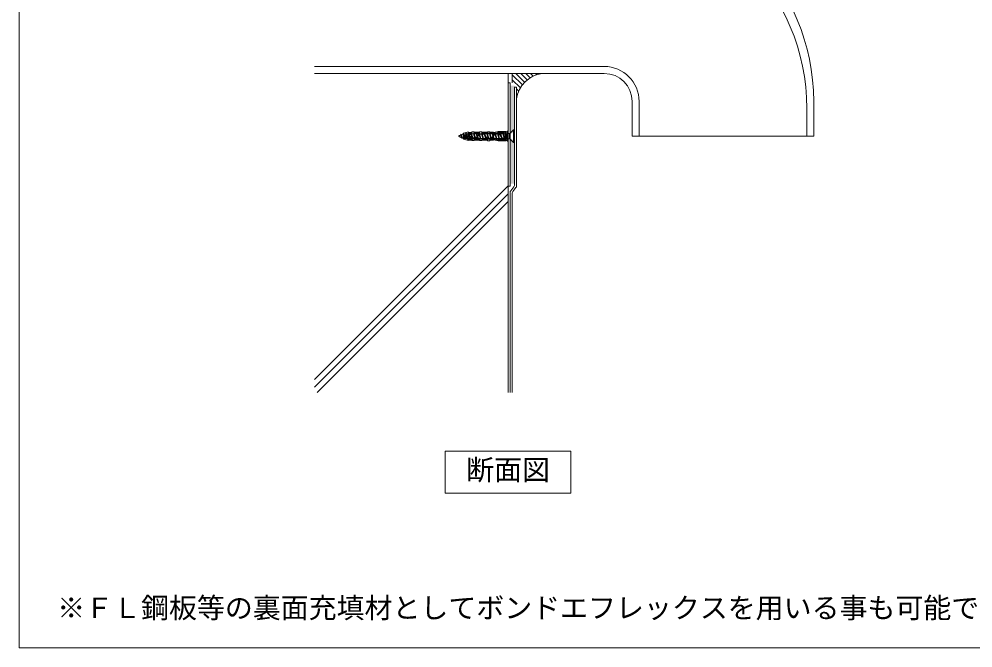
# Model space of a CAD drawing. Units: millimetres, scale not verified. Extents: x -675 to 675, y -471 to 460.
# Drawn here: x -675 to 8, y -440 to 10 of the extents above; entities that cross this region are included whole.
import ezdxf
from ezdxf.enums import TextEntityAlignment as Align

# ---------------------------------------------------------------- set-up
doc = ezdxf.new("R2010")
doc.units = ezdxf.units.MM
doc.header["$LTSCALE"] = 5
for name, color, linetype, lineweight in [('1-2_ハッチング', 4, 'Continuous', 9), ('1-4_リベットルーフ', 5, 'Continuous', 9), ('1-5_ＦＬ鋼板・ディスク', 8, 'Continuous', 18), ('1-6_アンカー類', 4, 'Continuous', 9), ('1-7_設備', 3, 'Continuous', 9), ('1-A_元図・躯体', 7, 'Continuous', 9), ('1-B_その他', 30, 'Continuous', 18), ('1-C_アンカー類2', 7, 'Continuous', 9), ('E-0', 7, 'Continuous', 9), ('F-0', 7, 'Continuous', 9)]:
    doc.layers.add(name, color=color, linetype=linetype, lineweight=lineweight)
doc.layers.add('E-1', color=7, linetype='Continuous')
doc.styles.add('ＭＳ ゴシック', font='')
doc.styles.get('ＭＳ ゴシック').set_extended_font_data('MS Gothic')

msp = doc.modelspace()

# ---------------------------------------------------------------- linework, layer by layer
at = {"layer": '1-2_ハッチング'}
for p, q in [((-322, -35.663), (-322, -28.915)), ((-322, -29.93), (-314.784, -37.145)), ((-322, -33.465), (-316.211, -39.254)), ((-319.479, -28.915), (-313.146, -35.248)), ((-315.944, -28.915), (-311.3, -33.558)), ((-312.408, -28.915), (-309.245, -32.078)), ((-308.873, -28.915), (-306.968, -30.82)), ((-305.337, -28.915), (-304.443, -29.809)), ((-301.802, -28.915), (-301.626, -29.09)), ((-320.5, -38.501), (-320.338, -38.663)), ((-319, -40.001), (-317.411, -41.59)), ((-319, -43.536), (-318.354, -44.182)), ((-319, -47.072), (-318.989, -47.082))]:
    msp.add_line(p, q, dxfattribs=at)
msp.add_arc((-297.738, -50.217), 21.482, 97.409, 171.804, dxfattribs=at)
at = {"layer": '1-4_リベットルーフ'}
for p, q in [((-320.5, -38.663), (-319, -38.663)), ((-320.5, -109.117), (-320.5, -38.663)), ((-319, -109.663), (-319, -38.663)), ((-323.5, -257.143), (-323.5, -113.784)), ((-320.851, -110.081), (-323.149, -112.82)), ((-322, -257.143), (-322, -114.33)), ((-319.351, -110.627), (-321.649, -113.366))]:
    msp.add_line(p, q, dxfattribs=at)
for centre, start, end in [((-322, -109.117), 320, 0), ((-322, -113.784), 140, 180), ((-320.5, -114.33), 140, 180), ((-320.5, -109.663), 320, 0)]:
    msp.add_arc(centre, 1.5, start, end, dxfattribs=at)
at = {"layer": '1-5_ＦＬ鋼板・ディスク'}
for points in [[(-323.5, -71.959), (-322.814, -71.959), (-323.5, -37.663)], [(-322.814, -71.959), (-322.814, -37.663), (-323.5, -37.663)], [(-322.814, -71.959), (-322.658, -71.943), (-322.814, -37.663)], [(-322.658, -71.943), (-322.658, -37.663), (-322.814, -37.663)], [(-322.658, -71.943), (-322.619, -71.94), (-322.658, -37.663)], [(-322.619, -71.94), (-322.619, -37.663), (-322.658, -37.663)], [(-322.619, -71.94), (-322.505, -71.905), (-322.619, -37.663)], [(-322.505, -71.905), (-322.505, -37.663), (-322.619, -37.663)], [(-322.505, -71.905), (-322.431, -71.883), (-322.505, -37.663)], [(-322.431, -71.883), (-322.431, -37.663), (-322.505, -37.663)], [(-322.431, -71.883), (-322.36, -71.845), (-322.431, -37.663)], [(-322.36, -71.845), (-322.36, -37.663), (-322.431, -37.663)], [(-322.36, -71.845), (-322.259, -71.79), (-322.36, -37.663)], [(-322.259, -71.79), (-322.259, -37.663), (-322.36, -37.663)], [(-322.259, -71.79), (-322.226, -71.764), (-322.259, -37.663)], [(-322.226, -71.764), (-322.226, -37.663), (-322.259, -37.663)], [(-322.226, -71.764), (-322.107, -71.666), (-322.226, -37.663)], [(-322.107, -71.666), (-322.107, -37.663), (-322.226, -37.663)], [(-322.107, -71.666), (-320.5, -70.059), (-322.107, -37.663)], [(-320.5, -70.059), (-320.5, -37.663), (-322.107, -37.663)], [(-323.5, -107.663), (-322.814, -107.663), (-323.5, -75.639)], [(-322.814, -107.663), (-322.814, -75.639), (-323.5, -75.639)], [(-322.814, -107.663), (-322.658, -107.663), (-322.814, -75.639)], [(-322.658, -107.663), (-322.658, -75.651), (-322.814, -75.639)], [(-322.658, -107.663), (-322.619, -107.663), (-322.658, -75.651)], [(-322.619, -107.663), (-322.619, -75.66), (-322.658, -75.651)], [(-322.619, -107.663), (-322.505, -107.663), (-322.619, -75.66)], [(-322.505, -107.663), (-322.505, -75.688), (-322.619, -75.66)], [(-322.505, -107.663), (-322.431, -107.663), (-322.505, -75.688)], [(-322.431, -107.663), (-322.431, -75.718), (-322.505, -75.688)], [(-322.431, -107.663), (-322.36, -107.663), (-322.431, -75.718)], [(-322.36, -107.663), (-322.36, -75.748), (-322.431, -75.718)], [(-322.36, -107.663), (-322.259, -107.663), (-322.36, -75.748)], [(-322.259, -107.663), (-322.259, -75.81), (-322.36, -75.748)], [(-322.259, -107.663), (-322.226, -107.663), (-322.259, -75.81)], [(-322.226, -107.663), (-322.226, -75.83), (-322.259, -75.81)], [(-322.226, -107.663), (-322.107, -107.663), (-322.226, -75.83)], [(-322.107, -107.663), (-322.107, -75.932), (-322.226, -75.83)], [(-322.107, -107.663), (-320.5, -107.663), (-322.107, -75.932)], [(-320.5, -107.663), (-320.5, -77.539), (-322.107, -75.932)]]:
    msp.add_solid(points, dxfattribs=at)
at = {"layer": '1-6_アンカー類'}
for p, q in [((-358.033, -75.444), (-358.616, -72.403)), ((-355.799, -75.383), (-356.972, -71.712)), ((-354.228, -76.128), (-355.12, -71.474)), ((-353.899, -75.397), (-355.12, -71.474)), ((-353.549, -72.201), (-354.894, -72.201)), ((-352.328, -76.128), (-353.22, -71.474)), ((-351.999, -75.397), (-353.22, -71.474)), ((-351.649, -72.201), (-352.994, -72.201)), ((-350.428, -76.128), (-351.32, -71.474)), ((-350.1, -75.397), (-351.32, -71.474)), ((-349.749, -72.201), (-351.094, -72.201)), ((-348.528, -76.128), (-349.42, -71.474)), ((-348.2, -75.397), (-349.42, -71.474)), ((-347.846, -72.201), (-349.194, -72.201)), ((-346.627, -76.132), (-347.519, -71.478)), ((-346.298, -75.401), (-347.519, -71.478)), ((-345.949, -72.201), (-347.294, -72.201)), ((-344.728, -76.128), (-345.62, -71.474)), ((-344.4, -75.397), (-345.62, -71.474)), ((-344.049, -72.201), (-345.394, -72.201)), ((-342.828, -76.128), (-343.72, -71.474)), ((-342.5, -75.397), (-343.72, -71.474)), ((-342.149, -72.201), (-343.494, -72.201)), ((-340.928, -76.128), (-341.82, -71.474)), ((-340.6, -75.397), (-341.82, -71.474)), ((-340.246, -72.201), (-341.594, -72.201)), ((-339.026, -76.128), (-339.917, -71.474)), ((-338.697, -75.397), (-339.917, -71.474)), ((-338.343, -72.201), (-339.691, -72.201)), ((-337.122, -76.128), (-338.014, -71.474)), ((-336.794, -75.397), (-338.014, -71.474)), ((-336.442, -72.201), (-337.788, -72.201)), ((-335.221, -76.132), (-336.113, -71.478)), ((-334.893, -75.401), (-336.113, -71.478)), ((-334.543, -72.201), (-335.888, -72.201)), ((-333.323, -76.128), (-334.214, -71.474)), ((-332.994, -75.397), (-334.214, -71.474)), ((-332.64, -72.201), (-333.988, -72.201)), ((-331.42, -76.128), (-332.312, -71.474)), ((-331.091, -75.397), (-332.312, -71.474)), ((-330.738, -72.201), (-332.085, -72.201)), ((-329.518, -76.132), (-330.41, -71.478)), ((-329.19, -75.401), (-330.41, -71.478)), ((-328.84, -72.201), (-330.185, -72.201)), ((-327.62, -76.128), (-328.512, -71.474)), ((-327.291, -75.397), (-328.512, -71.474)), ((-326.94, -72.201), (-328.286, -72.201)), ((-325.5, -75.047), (-326.612, -71.474)), ((-325.5, -72.201), (-326.386, -72.201)), ((-325.5, -75.639), (-325.5, -71.959)), ((-324.314, -71.959), (-325.5, -71.959)), ((-323.9, -75.639), (-323.9, -71.959)), ((-323.607, -71.666), (-321.24, -69.299)), ((-320.5, -69.299), (-321.24, -69.299)), ((-320.5, -78.299), (-320.5, -69.299)), ((-356.128, -76.114), (-355.799, -75.383)), ((-354.455, -75.397), (-355.427, -75.397)), ((-354.228, -76.128), (-353.899, -75.397)), ((-352.555, -75.397), (-353.899, -75.397)), ((-352.328, -76.128), (-351.999, -75.397)), ((-350.655, -75.397), (-351.999, -75.397)), ((-350.428, -76.128), (-350.1, -75.397)), ((-348.755, -75.397), (-350.1, -75.397)), ((-348.528, -76.128), (-348.2, -75.397)), ((-346.856, -75.397), (-348.2, -75.397)), ((-346.627, -76.132), (-346.298, -75.401)), ((-344.956, -75.397), (-346.3, -75.397)), ((-344.728, -76.128), (-344.4, -75.397)), ((-343.056, -75.397), (-344.4, -75.397)), ((-342.828, -76.128), (-342.5, -75.397)), ((-341.156, -75.397), (-342.5, -75.397)), ((-340.928, -76.128), (-340.6, -75.397)), ((-339.253, -75.397), (-340.6, -75.397)), ((-339.026, -76.128), (-338.697, -75.397)), ((-337.35, -75.397), (-338.697, -75.397)), ((-337.122, -76.128), (-336.794, -75.397)), ((-335.45, -75.397), (-336.794, -75.397)), ((-335.221, -76.132), (-334.893, -75.401)), ((-333.55, -75.397), (-334.893, -75.397)), ((-333.323, -76.128), (-332.994, -75.397)), ((-331.647, -75.397), (-332.994, -75.397)), ((-331.42, -76.128), (-331.091, -75.397)), ((-329.747, -75.397), (-331.091, -75.397)), ((-329.518, -76.132), (-329.19, -75.401)), ((-327.847, -75.397), (-329.19, -75.397)), ((-327.62, -76.128), (-327.291, -75.397)), ((-325.947, -75.397), (-327.291, -75.397)), ((-325.72, -76.128), (-325.5, -75.639)), ((-324.314, -75.639), (-325.5, -75.639)), ((-323.607, -75.932), (-321.24, -78.299))]:
    msp.add_line(p, q, dxfattribs=at)
for points in [[(-357.704, -75.074), (-358.616, -72.403), (-358.979, -72.968)], [(-358.979, -72.968), (-358.033, -75.444), (-357.704, -75.074)], [(-355.12, -71.474), (-355.449, -72.201), (-354.228, -76.128)], [(-353.22, -71.474), (-353.549, -72.201), (-352.328, -76.128)], [(-351.32, -71.474), (-351.649, -72.201), (-350.428, -76.128)], [(-349.42, -71.474), (-349.749, -72.201), (-348.528, -76.128)], [(-347.519, -71.478), (-347.848, -72.205), (-346.627, -76.132)], [(-345.62, -71.474), (-345.949, -72.201), (-344.728, -76.128)], [(-343.72, -71.474), (-344.049, -72.201), (-342.828, -76.128)], [(-341.82, -71.474), (-342.149, -72.201), (-340.928, -76.128)], [(-339.917, -71.474), (-340.246, -72.201), (-339.026, -76.128)], [(-338.014, -71.474), (-338.343, -72.201), (-337.122, -76.128)], [(-336.113, -71.478), (-336.442, -72.205), (-335.221, -76.132)], [(-334.214, -71.474), (-334.543, -72.201), (-333.323, -76.128)], [(-332.312, -71.474), (-332.64, -72.201), (-331.42, -76.128)], [(-330.41, -71.478), (-330.739, -72.205), (-329.518, -76.132)], [(-328.512, -71.474), (-328.84, -72.201), (-327.62, -76.128)], [(-320.5, -78.299), (-321.24, -78.299), (-321.24, -69.299)]]:
    msp.add_lwpolyline(points, dxfattribs=at)
for points in [[(-357.298, -72.434), (-356.128, -76.114), (-356.972, -71.712)], [(-325.72, -76.128), (-326.612, -71.474), (-326.94, -72.201)]]:
    msp.add_lwpolyline(points, close=True, dxfattribs=at)
for centre, radius, start, end in [((-355.26, -81.582), 9.383, 113.352, 123.951), ((-355.26, -66.016), 9.383, 236.049, 251.511), ((-355.26, -81.582), 9.383, 102.558, 110.133), ((-355.26, -66.016), 9.383, 254.901, 263.165), ((-355.26, -81.582), 9.383, 91.153, 99.302), ((-324.314, -70.959), 1, 270, 315), ((-355.26, -66.016), 9.383, 266.704, 268.981), ((-324.314, -76.639), 1, 45, 90)]:
    msp.add_arc(centre, radius, start, end, dxfattribs=at)
at = {"layer": '1-7_設備'}
for p, q in [((-256.238, -23.915), (-463.548, -23.915)), ((-256.238, -28.915), (-463.548, -28.915)), ((-236.238, -73.853), (-236.238, -48.915)), ((-231.238, -73.853), (-231.238, -48.915)), ((-111.238, -73.853), (-111.238, -53.915)), ((-106.238, -73.853), (-106.238, -48.915)), ((-106.238, -73.853), (-236.238, -73.853))]:
    msp.add_line(p, q, dxfattribs=at)
for centre, radius in [((-261.238, -53.915), 150), ((-256.238, -48.915), 150), ((-256.238, -48.915), 25), ((-256.238, -48.915), 20)]:
    msp.add_arc(centre, radius, 0, 90, dxfattribs=at)
at = {"layer": '1-A_元図・躯体'}
for p, q in [((-325, -28.915), (-463.548, -28.915)), ((-325, -28.915), (-325, -257.143)), ((-463.548, -247.83), (-325, -109.282)), ((-463.548, -253.487), (-325, -114.939)), ((-461.547, -257.143), (-325, -120.596))]:
    msp.add_line(p, q, dxfattribs=at)
at = {"layer": '1-B_その他'}
for p, q in [((-323.5, -35.663), (-323.5, -109.663)), ((-325, -109.663), (-325, -77.539)), ((-325, -109.663), (-323.5, -109.663))]:
    msp.add_line(p, q, dxfattribs=at)
msp.add_lwpolyline([(-325, -70.059), (-325, -35.663), (-323.5, -35.663)], dxfattribs=at)
at = {"layer": '1-C_アンカー類2'}
for p, q in [((-357, -71.699), (-353.6, -70.799)), ((-357, -75.899), (-357, -71.699)), ((-356.5, -73.799), (-354.685, -72.402)), ((-356.5, -73.799), (-354.685, -75.195)), ((-356, -73.799), (-354.166, -72.388)), ((-356, -73.799), (-354.166, -75.209)), ((-354.197, -72.299), (-354.38, -72.299)), ((-354.2, -73.799), (-352.385, -72.402)), ((-354.2, -73.799), (-352.385, -75.195)), ((-353.7, -73.799), (-351.866, -72.388)), ((-353.7, -73.799), (-351.866, -75.209)), ((-353.6, -71.924), (-353.6, -70.799)), ((-353.6, -71.049), (-351, -71.049)), ((-353.6, -71.924), (-351, -71.924)), ((-353.05, -71.924), (-353.05, -70.874)), ((-353, -73.949), (-353, -73.649)), ((-353, -73.649), (-352.826, -73.649)), ((-353, -73.949), (-352.826, -73.949)), ((-352.55, -71.924), (-352.55, -70.874)), ((-351.897, -72.299), (-352.08, -72.299)), ((-352.05, -71.924), (-352.05, -70.874)), ((-351.986, -74.406), (-351.826, -74.654)), ((-351.734, -74.244), (-351.574, -74.492)), ((-351.55, -71.924), (-351.55, -70.874)), ((-351, -70.799), (-349.2, -70.799)), ((-351, -71.924), (-351, -70.799)), ((-350.734, -74.949), (-348.166, -74.949)), ((-349.2, -71.924), (-349.2, -70.799)), ((-349.2, -71.049), (-345.4, -70.874)), ((-349.2, -71.924), (-345.4, -71.749)), ((-348.6, -71.901), (-348.6, -70.787)), ((-348, -71.878), (-348, -70.776)), ((-347.4, -71.855), (-347.4, -70.766)), ((-346.197, -72.744), (-347.326, -74.492)), ((-345.945, -72.906), (-347.074, -74.654)), ((-346.8, -71.832), (-346.8, -70.755)), ((-346.2, -71.786), (-346.2, -70.744)), ((-345.7, -71.763), (-345.7, -70.735)), ((-345.105, -72.149), (-342.795, -72.149)), ((-345.105, -72.449), (-342.795, -72.449)), ((-343.7, -71.749), (-343.7, -70.674)), ((-343.7, -70.835), (-339.7, -70.735)), ((-343.7, -71.749), (-339.7, -71.649)), ((-343.1, -71.734), (-343.1, -70.667)), ((-342.5, -71.719), (-342.5, -70.652)), ((-341.955, -72.906), (-340.697, -74.854)), ((-341.9, -71.704), (-341.9, -70.637)), ((-341.703, -72.744), (-340.445, -74.692)), ((-341.3, -71.689), (-341.3, -70.622)), ((-340.7, -71.674), (-340.7, -70.607)), ((-340.1, -71.659), (-340.1, -70.592)), ((-339.7, -70.574), (-338, -70.574)), ((-339.7, -71.649), (-339.7, -70.574)), ((-339.7, -71.649), (-337.991, -71.658)), ((-338, -71.658), (-338, -70.574)), ((-338, -70.735), (-334.2, -71.07)), ((-338, -71.658), (-334.2, -71.799)), ((-337.4, -71.68), (-337.4, -70.635)), ((-336.8, -71.702), (-336.8, -70.688)), ((-335.197, -72.744), (-336.455, -74.692)), ((-334.945, -72.906), (-336.203, -74.854)), ((-336.2, -71.725), (-336.2, -70.741)), ((-335.6, -71.747), (-335.6, -70.794)), ((-335, -71.769), (-335, -70.847)), ((-334.4, -71.792), (-334.4, -70.9)), ((-334.2, -70.909), (-327, -70.909)), ((-334.2, -71.799), (-334.2, -70.909)), ((-334.2, -71.799), (-328.1, -71.799)), ((-334.105, -72.149), (-333.2, -72.149)), ((-334.105, -72.449), (-333.2, -72.449)), ((-333.9, -70.909), (-332, -70.409)), ((-333.2, -72.449), (-333.2, -72.149)), ((-332.7, -72.149), (-331.795, -72.149)), ((-332.7, -72.449), (-332.7, -72.149)), ((-332.7, -72.449), (-331.795, -72.449)), ((-332.4, -71.799), (-332.4, -70.909)), ((-332, -70.409), (-326.8, -70.409)), ((-331.8, -71.799), (-331.8, -70.909)), ((-331.3, -71.799), (-331.3, -70.909)), ((-330.955, -72.906), (-329.697, -74.854)), ((-330.8, -71.799), (-330.8, -70.909)), ((-330.703, -72.744), (-329.445, -74.692)), ((-330.3, -71.799), (-330.3, -70.909)), ((-329.8, -71.799), (-329.8, -70.909)), ((-329.3, -71.826), (-329.3, -70.909)), ((-328.8, -71.799), (-328.8, -70.909)), ((-328.1, -76.689), (-328.1, -70.909)), ((-327, -76.689), (-327, -70.909)), ((-327, -71.009), (-326.3, -71.009)), ((-327, -73.549), (-326.8, -73.799)), ((-327, -73.549), (-326.3, -73.549)), ((-327, -74.049), (-326.8, -73.799)), ((-327, -74.049), (-326.3, -74.049)), ((-326.3, -71.009), (-326.8, -70.409)), ((-326.3, -70.909), (-325.45, -70.124)), ((-326.3, -76.689), (-326.3, -70.909)), ((-325.45, -70.124), (-325, -70.124)), ((-325.45, -77.474), (-325.45, -70.124)), ((-325, -77.474), (-325, -70.124)), ((-357, -75.899), (-353.6, -76.799)), ((-354.197, -75.299), (-354.38, -75.299)), ((-353.6, -75.674), (-351, -75.674)), ((-353.6, -76.798), (-353.6, -75.674)), ((-353.6, -76.549), (-351, -76.549)), ((-353.05, -76.724), (-353.05, -75.674)), ((-352.55, -76.724), (-352.55, -75.674)), ((-351.897, -75.299), (-352.08, -75.299)), ((-352.05, -76.724), (-352.05, -75.674)), ((-351.55, -76.724), (-351.55, -75.674)), ((-351, -76.799), (-351, -75.674)), ((-351, -76.799), (-349.2, -76.799)), ((-350.734, -75.249), (-348.166, -75.249)), ((-349.2, -75.674), (-345.4, -75.849)), ((-349.2, -76.799), (-349.2, -75.674)), ((-349.2, -76.549), (-345.4, -76.635)), ((-348.6, -76.798), (-348.6, -75.697)), ((-348, -76.811), (-348, -75.72)), ((-347.4, -76.825), (-347.4, -75.743)), ((-346.8, -76.838), (-346.8, -75.766)), ((-346.2, -76.852), (-346.2, -75.812)), ((-345.7, -76.864), (-345.7, -75.827)), ((-345.4, -76.885), (-345.4, -75.849)), ((-345.4, -76.885), (-343.7, -76.924)), ((-343.7, -76.924), (-343.7, -75.849)), ((-343.7, -75.849), (-339.7, -75.949)), ((-343.7, -76.762), (-339.7, -76.862)), ((-343.1, -76.93), (-343.1, -75.864)), ((-342.5, -76.946), (-342.5, -75.895)), ((-341.9, -76.96), (-341.9, -75.894)), ((-341.3, -76.976), (-341.3, -75.909)), ((-340.7, -76.99), (-340.7, -75.924)), ((-340.1, -77.006), (-340.1, -75.939)), ((-339.7, -75.949), (-338.003, -75.94)), ((-339.7, -77.024), (-339.7, -75.949)), ((-339.7, -77.024), (-338, -77.024)), ((-339.605, -75.149), (-337.295, -75.149)), ((-339.605, -75.449), (-337.295, -75.449)), ((-338.003, -75.94), (-334.2, -75.799)), ((-338, -77.024), (-338, -75.94)), ((-338, -76.862), (-334.2, -76.528)), ((-337.4, -76.962), (-337.4, -75.918)), ((-336.8, -76.91), (-336.8, -75.895)), ((-336.2, -76.857), (-336.2, -75.873)), ((-335.6, -76.804), (-335.6, -75.851)), ((-335, -76.751), (-335, -75.828)), ((-334.4, -76.698), (-334.4, -75.8)), ((-334.2, -76.689), (-334.2, -75.799)), ((-334.2, -75.799), (-328.1, -75.799)), ((-334.2, -76.689), (-327, -76.689)), ((-332, -77.189), (-333.9, -76.689)), ((-332.4, -76.689), (-332.4, -75.799)), ((-332, -77.189), (-326.8, -77.189)), ((-331.8, -76.689), (-331.8, -75.799)), ((-331.3, -76.689), (-331.3, -75.799)), ((-330.8, -76.689), (-330.8, -75.799)), ((-330.3, -76.689), (-330.3, -75.799)), ((-329.8, -76.689), (-329.8, -75.799)), ((-329.3, -76.689), (-329.3, -75.799)), ((-328.8, -76.689), (-328.8, -75.799)), ((-328.605, -75.149), (-328.1, -75.149)), ((-328.605, -75.449), (-328.1, -75.449)), ((-327, -76.589), (-326.3, -76.589)), ((-326.8, -77.189), (-326.3, -76.589)), ((-326.3, -76.689), (-325.45, -77.474)), ((-325.45, -77.474), (-325, -77.474))]:
    msp.add_line(p, q, dxfattribs=at)
for points in [[(-345.4, -71.749), (-345.4, -70.712), (-343.7, -70.674)], [(-326.3, -74.049), (-326.8, -73.799), (-326.3, -73.549)]]:
    msp.add_lwpolyline(points, dxfattribs=at)
for centre, radius, start, end in [((-354.38, -72.799), 0.5, 90, 127.569), ((-354.197, -72.349), 0.05, 307.569, 90), ((-352.826, -74.949), 1.3, 32.858, 90), ((-352.826, -74.949), 1, 32.858, 90), ((-352.08, -72.799), 0.5, 90, 127.569), ((-351.897, -72.349), 0.05, 307.569, 90), ((-350.734, -73.949), 1.3, 212.858, 270), ((-350.734, -73.949), 1, 212.858, 270), ((-348.166, -73.949), 1, 270, 327.142), ((-348.166, -73.949), 1.3, 270, 327.142), ((-345.105, -73.449), 1.3, 90, 147.142), ((-345.105, -73.449), 1, 90, 147.142), ((-342.795, -73.449), 1.3, 32.858, 90), ((-342.795, -73.449), 1, 32.858, 90), ((-339.605, -74.149), 1.3, 212.858, 270), ((-339.605, -74.149), 1, 212.858, 270), ((-337.295, -74.149), 1, 270, 327.142), ((-337.295, -74.149), 1.3, 270, 327.142), ((-334.105, -73.449), 1.3, 90, 147.142), ((-334.105, -73.449), 1, 90, 147.142), ((-331.795, -73.449), 1.3, 32.858, 90), ((-331.795, -73.449), 1, 32.858, 90), ((-328.605, -74.149), 1.3, 212.858, 270), ((-328.605, -74.149), 1, 212.858, 270), ((-354.38, -74.799), 0.5, 232.431, 270), ((-354.197, -75.249), 0.05, 270, 52.431), ((-352.08, -74.799), 0.5, 232.431, 270), ((-351.897, -75.249), 0.05, 270, 52.431)]:
    msp.add_arc(centre, radius, start, end, dxfattribs=at)
at = {"layer": 'E-0'}
for p, q in [((-370, -329.252), (-370, -299.252)), ((-370, -299.252), (-280, -299.252)), ((-280, -299.252), (-280, -329.252)), ((-280, -329.252), (-370, -329.252))]:
    msp.add_line(p, q, dxfattribs=at)
at = {"layer": 'F-0'}
msp.add_line((-675, 460), (-675, -440), dxfattribs=at)
msp.add_lwpolyline([(-675, 460), (675, 460), (675, -440), (-675, -440)], dxfattribs=at)

# ---------------------------------------------------------------- texts
at = {"layer": 'E-0', "style": 'ＭＳ ゴシック'}
msp.add_text('断面図', height=14.66, dxfattribs=at).set_placement((-355, -324.252), align=Align.BOTTOM_LEFT)
at = {"layer": 'E-1', "style": 'ＭＳ ゴシック'}
msp.add_text('※ＦＬ鋼板等の裏面充填材としてボンドエフレックスを用いる事も可能です。', height=14.66, dxfattribs=at).set_placement((-647.696, -423.042), align=Align.BOTTOM_LEFT)

doc.saveas('drawing.dxf')
